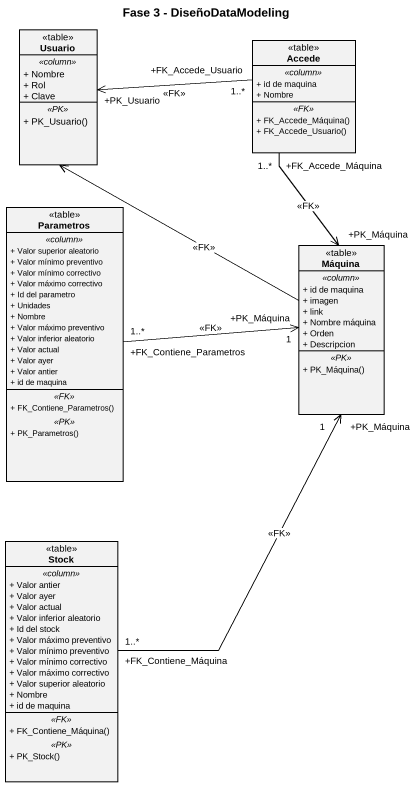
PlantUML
@startuml
title Fase 3 - DiseñoDataModeling
hide circle
hide empty members
skinparam classAttributeIconSize 0
class Usuario <<table>> {
  .. <<column>> ..
  + Nombre
  + Rol
  + Clave
  .. <<PK>> ..
  + PK_Usuario()
}
class Accede <<table>> {
  .. <<column>> ..
  + id de maquina
  + Nombre
  .. <<FK>> ..
  + FK_Accede_Máquina()
  + FK_Accede_Usuario()
}
class Parametros <<table>> {
  .. <<column>> ..
  + Valor superior aleatorio
  + Valor mínimo preventivo
  + Valor mínimo correctivo
  + Valor máximo correctivo
  + Id del parametro
  + Unidades
  + Nombre
  + Valor máximo preventivo
  + Valor inferior aleatorio
  + Valor actual
  + Valor ayer
  + Valor antier
  + id de maquina
  .. <<FK>> ..
  + FK_Contiene_Parametros()
  .. <<PK>> ..
  + PK_Parametros()
}
class Máquina <<table>> {
  .. <<column>> ..
  + id de maquina
  + imagen
  + link
  + Nombre máquina
  + Orden
  + Descripcion
  .. <<PK>> ..
  + PK_Máquina()
}
class Stock <<table>> {
  .. <<column>> ..
  + Valor antier
  + Valor ayer
  + Valor actual
  + Valor inferior aleatorio
  + Id del stock
  + Valor máximo preventivo
  + Valor mínimo preventivo
  + Valor mínimo correctivo
  + Valor máximo correctivo
  + Valor superior aleatorio
  + Nombre
  + id de maquina
  .. <<FK>> ..
  + FK_Contiene_Máquina()
  .. <<PK>> ..
  + PK_Stock()
}
Accede "+FK_Accede_Usuario\n1..*" -left-> "+PK_Usuario" Usuario : <<FK>>
Accede "+FK_Accede_Máquina\n1..*" --> "+PK_Máquina" Máquina : <<FK>>
Parametros "+FK_Contiene_Parametros\n1..*" -right-> "+PK_Máquina\n1" Máquina : <<FK>>
Máquina -up-> Usuario : <<FK>>
Stock "+FK_Contiene_Máquina\n1..*" -up-> "+PK_Máquina\n1" Máquina : <<FK>>
@enduml
